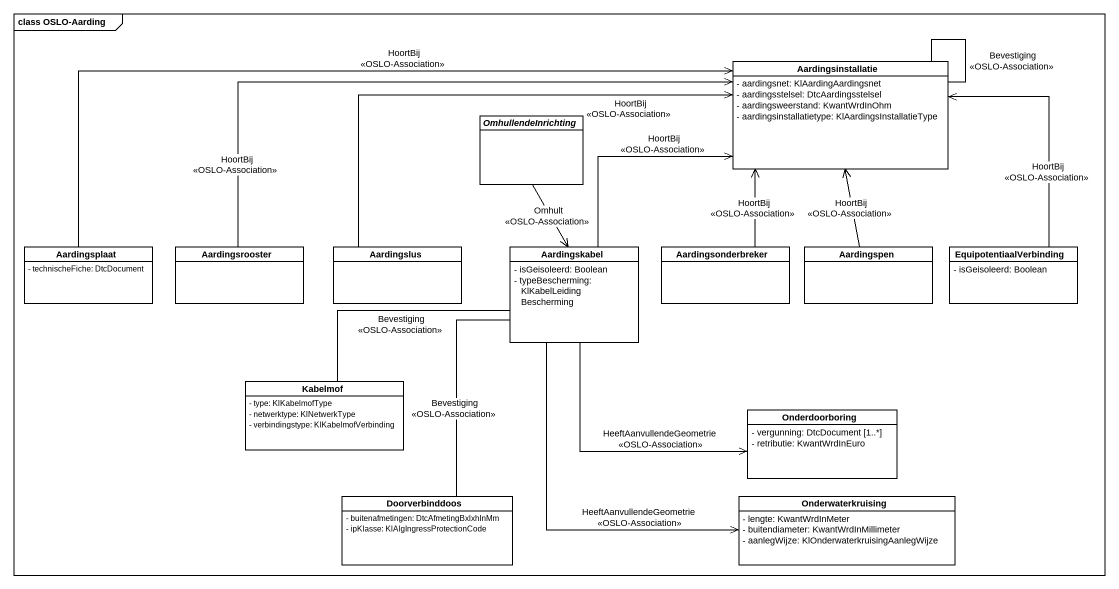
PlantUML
@startuml
mainframe class OSLO-Aarding
hide circle
hide empty members
skinparam classAttributeIconSize 0
class Aardingsinstallatie #FFFFFF {
  - aardingsnet: KlAardingAardingsnet
  - aardingsstelsel: DtcAardingsstelsel
  - aardingsweerstand: KwantWrdInOhm
  - aardingsinstallatietype: KlAardingsInstallatieType
}
abstract class OmhullendeInrichting #FFFFFF
class Aardingsplaat #FFFFFF {
  - technischeFiche: DtcDocument
}
class Aardingsrooster #FFFFFF
class Aardingslus #FFFFFF
class Aardingskabel #FFFFFF {
  - isGeisoleerd: Boolean
  - typeBescherming: KlKabelLeidingBescherming
}
class Aardingsonderbreker #FFFFFF
class Aardingspen #FFFFFF
class EquipotentiaalVerbinding #FFFFFF {
  - isGeisoleerd: Boolean
}
class Kabelmof #FFFFFF {
  - type: KlKabelmofType
  - netwerktype: KlNetwerkType
  - verbindingstype: KlKabelmofVerbinding
}
class Onderdoorboring #FFFFFF {
  - vergunning: DtcDocument [1..*]
  - retributie: KwantWrdInEuro
}
class Doorverbinddoos #FFFFFF {
  - buitenafmetingen: DtcAfmetingBxlxhInMm
  - ipKlasse: KlAlgIngressProtectionCode
}
class Onderwaterkruising #FFFFFF {
  - lengte: KwantWrdInMeter
  - buitendiameter: KwantWrdInMillimeter
  - aanlegWijze: KlOnderwaterkruisingAanlegWijze
}
Aardingsinstallatie -- Aardingsinstallatie : Bevestiging\n<<OSLO-Association>>
OmhullendeInrichting --> Aardingskabel : Omhult\n<<OSLO-Association>>
Aardingsplaat -right-> Aardingsinstallatie : HoortBij\n<<OSLO-Association>>
Aardingsrooster -right-> Aardingsinstallatie : HoortBij\n<<OSLO-Association>>
Aardingslus -right-> Aardingsinstallatie : HoortBij\n<<OSLO-Association>>
Aardingskabel -up-> Aardingsinstallatie : HoortBij\n<<OSLO-Association>>
Aardingskabel -left- Kabelmof : Bevestiging\n<<OSLO-Association>>
Aardingskabel --> Onderdoorboring : HeeftAanvullendeGeometrie\n<<OSLO-Association>>
Aardingskabel -- Doorverbinddoos : Bevestiging\n<<OSLO-Association>>
Aardingskabel --> Onderwaterkruising : HeeftAanvullendeGeometrie\n<<OSLO-Association>>
Aardingsonderbreker -up-> Aardingsinstallatie : HoortBij\n<<OSLO-Association>>
Aardingspen -up-> Aardingsinstallatie : HoortBij\n<<OSLO-Association>>
EquipotentiaalVerbinding -up-> Aardingsinstallatie : HoortBij\n<<OSLO-Association>>
@enduml
